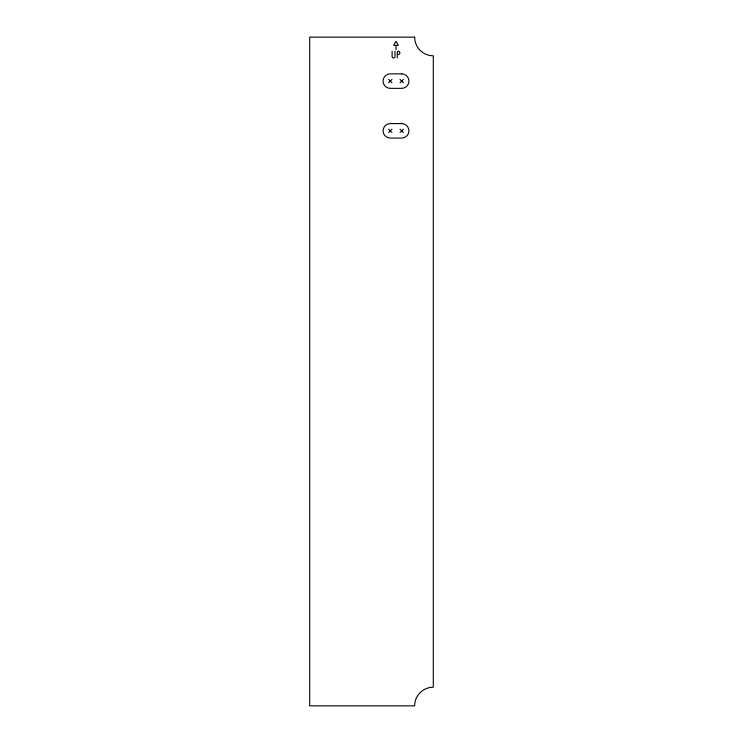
<?xml version="1.0" encoding="UTF-8"?>
<svg xmlns="http://www.w3.org/2000/svg" width="743" height="743" viewBox="0 0 743 743"><rect width="100%" height="100%" fill="white"/><g stroke="black" fill="none" stroke-linecap="round" stroke-linejoin="round"><path stroke-width="1.11" d="M388.635 82.789L391.979 79.436M400.031 82.789L403.375 79.436M388.635 132.514L391.979 129.161M400.031 132.514L403.375 129.161M395.843 45.36L393.66 45.36L396.01 41.292L398.35 45.36L396.01 45.36L396.01 49.577M397.449 54.434L398.304 54.434A1.597 1.597 0 0 0 399.901 52.837A1.597 1.597 0 0 0 398.304 51.239L397.31 51.815L397.282 57.87M400.031 79.436L403.375 82.789M388.635 79.436L391.979 82.789M400.031 129.161L403.375 132.514M388.635 129.161L391.979 132.514M394.979 51.239L394.979 56.505A1.43 1.43 0 0 1 393.549 57.945A1.43 1.43 0 0 1 392.109 56.505L392.109 51.239M414.65 37.15L309.701 37.15L309.701 705.85L414.65 705.85A18.649 18.649 0 0 1 433.299 687.201L433.299 55.799A18.649 18.649 0 0 1 414.65 37.15M401.703 73.863L390.307 73.863A7.254 7.254 0 0 0 383.054 81.117A7.254 7.254 0 0 0 390.307 88.361L401.703 88.361A7.254 7.254 0 0 0 408.956 81.117A7.254 7.254 0 0 0 401.703 73.863M401.703 123.589L390.307 123.589A7.254 7.254 0 0 0 383.054 130.833A7.254 7.254 0 0 0 390.307 138.087L401.703 138.087A7.254 7.254 0 0 0 408.956 130.833A7.254 7.254 0 0 0 401.703 123.589"/></g></svg>
